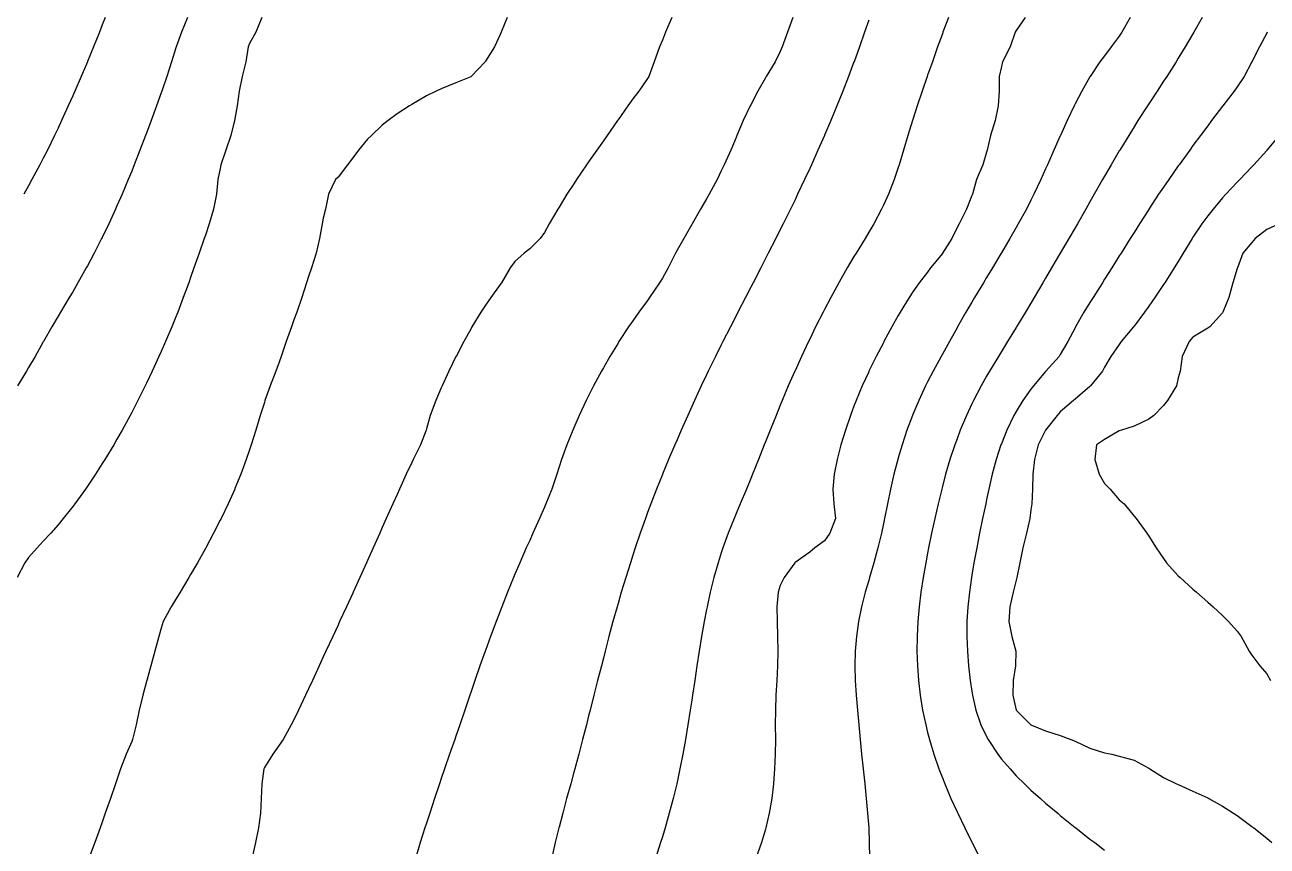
# Model space of a CAD drawing. Extents: x 771911 to 772814, y 1416488 to 1417835.
# Drawn here: x 772419.2 to 772503.5, y 1417045 to 1417100.7 of the extents above; entities that cross this region are included whole.
import ezdxf

# ---------------------------------------------------------------- set-up
doc = ezdxf.new("R2010")
doc.units = 0
doc.header["$MEASUREMENT"] = 0
for name, color, linetype in [('743.5', 1, 'CONTINUOUS'), ('744', 1, 'CONTINUOUS'), ('744.5', 1, 'CONTINUOUS'), ('745', 1, 'CONTINUOUS'), ('745.5', 1, 'CONTINUOUS'), ('746', 1, 'CONTINUOUS'), ('746.5', 1, 'CONTINUOUS'), ('747', 1, 'CONTINUOUS'), ('747.5', 1, 'CONTINUOUS'), ('748', 1, 'CONTINUOUS'), ('748.5', 1, 'CONTINUOUS'), ('749', 1, 'CONTINUOUS'), ('749.5', 1, 'CONTINUOUS'), ('750', 1, 'CONTINUOUS')]:
    doc.layers.add(name, color=color, linetype=linetype)

msp = doc.modelspace()

# ---------------------------------------------------------------- linework, layer by layer
at = {"layer": '743.5', "color": 0, "linetype": 'Continuous'}
msp.add_polyline3d([(772504.292, 1417087.206, 743.5), (772503.434, 1417086.821, 743.5), (772502.653, 1417086.206, 743.5), (772502.434, 1417085.939, 743.5), (772501.82, 1417085.206, 743.5), (772501.446, 1417084.206, 743.5), (772501.434, 1417084.171, 743.5), (772501.127, 1417083.206, 743.5), (772500.864, 1417082.206, 743.5), (772500.465, 1417081.206, 743.5), (772500.434, 1417081.158, 743.5), (772499.579, 1417080.206, 743.5), (772499.434, 1417080.121, 743.5), (772498.434, 1417079.508, 743.5), (772498.18, 1417079.206, 743.5), (772497.711, 1417078.206, 743.5), (772497.558, 1417077.206, 743.5), (772497.434, 1417076.743, 743.5), (772497.306, 1417076.206, 743.5), (772496.712, 1417075.206, 743.5), (772496.434, 1417074.875, 743.5), (772495.773, 1417074.206, 743.5), (772495.434, 1417073.954, 743.5), (772494.434, 1417073.47, 743.5), (772493.579, 1417073.206, 743.5), (772493.434, 1417073.164, 743.5), (772492.434, 1417072.569, 743.5), (772491.896, 1417072.206, 743.5), (772491.777, 1417071.206, 743.5), (772492.06, 1417070.206, 743.5), (772492.434, 1417069.58, 743.5), (772492.815, 1417069.206, 743.5), (772493.434, 1417068.474, 743.5), (772493.759, 1417068.206, 743.5), (772494.434, 1417067.374, 743.5), (772494.589, 1417067.206, 743.5), (772495.303, 1417066.206, 743.5), (772495.434, 1417065.995, 743.5), (772495.943, 1417065.206, 743.5), (772496.434, 1417064.479, 743.5), (772496.632, 1417064.206, 743.5), (772497.434, 1417063.322, 743.5), (772497.567, 1417063.206, 743.5), (772498.434, 1417062.414, 743.5), (772498.672, 1417062.206, 743.5), (772499.434, 1417061.537, 743.5), (772499.798, 1417061.206, 743.5), (772500.434, 1417060.62, 743.5), (772500.849, 1417060.206, 743.5), (772501.434, 1417059.557, 743.5), (772501.708, 1417059.206, 743.5), (772502.247, 1417058.206, 743.5), (772502.434, 1417057.937, 743.5), (772502.972, 1417057.206, 743.5), (772503.434, 1417056.674, 743.5), (772503.69, 1417056.206, 743.5)], dxfattribs=at)
at = {"layer": '744', "color": 0, "linetype": 'Continuous'}
msp.add_polyline3d([(772504.278, 1417093.206, 744), (772503.455, 1417092.206, 744), (772503.434, 1417092.183, 744), (772502.559, 1417091.206, 744), (772502.434, 1417091.08, 744), (772501.611, 1417090.206, 744), (772501.434, 1417090.034, 744), (772500.669, 1417089.206, 744), (772500.434, 1417088.958, 744), (772499.799, 1417088.206, 744), (772499.434, 1417087.75, 744), (772499.03, 1417087.206, 744), (772498.434, 1417086.305, 744), (772498.369, 1417086.206, 744), (772497.76, 1417085.206, 744), (772497.434, 1417084.654, 744), (772497.157, 1417084.206, 744), (772496.521, 1417083.206, 744), (772496.434, 1417083.077, 744), (772495.847, 1417082.206, 744), (772495.434, 1417081.621, 744), (772495.143, 1417081.206, 744), (772494.434, 1417080.254, 744), (772494.398, 1417080.206, 744), (772493.571, 1417079.206, 744), (772493.434, 1417079.022, 744), (772492.868, 1417078.206, 744), (772492.434, 1417077.471, 744), (772492.293, 1417077.206, 744), (772491.488, 1417076.206, 744), (772491.434, 1417076.161, 744), (772490.434, 1417075.295, 744), (772490.338, 1417075.206, 744), (772489.434, 1417074.437, 744), (772489.223, 1417074.206, 744), (772488.437, 1417073.206, 744), (772488.434, 1417073.201, 744), (772487.935, 1417072.206, 744), (772487.676, 1417071.206, 744), (772487.563, 1417070.206, 744), (772487.537, 1417069.206, 744), (772487.491, 1417068.206, 744), (772487.434, 1417067.79, 744), (772487.355, 1417067.206, 744), (772487.129, 1417066.206, 744), (772486.882, 1417065.206, 744), (772486.691, 1417064.206, 744), (772486.481, 1417063.206, 744), (772486.434, 1417063.019, 744), (772486.243, 1417062.206, 744), (772486.014, 1417061.206, 744), (772485.934, 1417060.206, 744), (772486.134, 1417059.206, 744), (772486.419, 1417058.206, 744), (772486.384, 1417057.206, 744), (772486.243, 1417056.206, 744), (772486.214, 1417055.206, 744), (772486.433, 1417054.206, 744), (772486.434, 1417054.205, 744), (772487.424, 1417053.206, 744), (772487.434, 1417053.199, 744), (772488.434, 1417052.784, 744), (772489.434, 1417052.478, 744), (772490.137, 1417052.206, 744), (772490.434, 1417052.087, 744), (772491.434, 1417051.611, 744), (772492.434, 1417051.295, 744), (772492.921, 1417051.206, 744), (772493.434, 1417051.081, 744), (772494.434, 1417050.811, 744), (772495.434, 1417050.256, 744), (772495.503, 1417050.206, 744), (772496.434, 1417049.637, 744), (772497.317, 1417049.206, 744), (772497.434, 1417049.146, 744), (772498.434, 1417048.701, 744), (772499.434, 1417048.243, 744), (772499.507, 1417048.206, 744), (772500.434, 1417047.691, 744), (772501.191, 1417047.206, 744), (772501.434, 1417047.041, 744), (772502.434, 1417046.305, 744), (772502.561, 1417046.206, 744), (772503.434, 1417045.503, 744), (772503.791, 1417045.206, 744)], dxfattribs=at)
at = {"layer": '744.5', "color": 0, "linetype": 'Continuous'}
msp.add_polyline3d([(772503.467, 1417100.206, 744.5), (772503.434, 1417100.141, 744.5), (772502.949, 1417099.206, 744.5), (772502.435, 1417098.206, 744.5), (772502.434, 1417098.203, 744.5), (772501.905, 1417097.206, 744.5), (772501.434, 1417096.49, 744.5), (772501.223, 1417096.206, 744.5), (772500.456, 1417095.206, 744.5), (772500.434, 1417095.177, 744.5), (772499.701, 1417094.206, 744.5), (772499.434, 1417093.855, 744.5), (772498.954, 1417093.206, 744.5), (772498.434, 1417092.51, 744.5), (772498.214, 1417092.206, 744.5), (772497.488, 1417091.206, 744.5), (772497.434, 1417091.131, 744.5), (772496.786, 1417090.206, 744.5), (772496.434, 1417089.697, 744.5), (772496.105, 1417089.206, 744.5), (772495.448, 1417088.206, 744.5), (772495.434, 1417088.184, 744.5), (772494.809, 1417087.206, 744.5), (772494.434, 1417086.614, 744.5), (772494.179, 1417086.206, 744.5), (772493.551, 1417085.206, 744.5), (772493.434, 1417085.022, 744.5), (772492.921, 1417084.206, 744.5), (772492.434, 1417083.441, 744.5), (772492.287, 1417083.206, 744.5), (772491.655, 1417082.206, 744.5), (772491.434, 1417081.859, 744.5), (772491.035, 1417081.206, 744.5), (772490.462, 1417080.206, 744.5), (772490.434, 1417080.153, 744.5), (772489.937, 1417079.206, 744.5), (772489.434, 1417078.324, 744.5), (772489.351, 1417078.206, 744.5), (772488.455, 1417077.206, 744.5), (772488.434, 1417077.185, 744.5), (772487.603, 1417076.206, 744.5), (772487.434, 1417075.992, 744.5), (772486.884, 1417075.206, 744.5), (772486.434, 1417074.464, 744.5), (772486.287, 1417074.206, 744.5), (772485.795, 1417073.206, 744.5), (772485.434, 1417072.272, 744.5), (772485.408, 1417072.206, 744.5), (772485.082, 1417071.206, 744.5), (772484.817, 1417070.206, 744.5), (772484.587, 1417069.206, 744.5), (772484.434, 1417068.485, 744.5), (772484.372, 1417068.206, 744.5), (772484.162, 1417067.206, 744.5), (772483.957, 1417066.206, 744.5), (772483.76, 1417065.206, 744.5), (772483.576, 1417064.206, 744.5), (772483.434, 1417063.357, 744.5), (772483.408, 1417063.206, 744.5), (772483.262, 1417062.206, 744.5), (772483.154, 1417061.206, 744.5), (772483.095, 1417060.206, 744.5), (772483.09, 1417059.206, 744.5), (772483.131, 1417058.206, 744.5), (772483.206, 1417057.206, 744.5), (772483.316, 1417056.206, 744.5), (772483.434, 1417055.483, 744.5), (772483.475, 1417055.206, 744.5), (772483.701, 1417054.206, 744.5), (772484.047, 1417053.206, 744.5), (772484.434, 1417052.411, 744.5), (772484.543, 1417052.206, 744.5), (772485.196, 1417051.206, 744.5), (772485.434, 1417050.879, 744.5), (772486.022, 1417050.206, 744.5), (772486.434, 1417049.737, 744.5), (772486.995, 1417049.206, 744.5), (772487.434, 1417048.766, 744.5), (772488.085, 1417048.206, 744.5), (772488.434, 1417047.883, 744.5), (772489.257, 1417047.206, 744.5), (772489.434, 1417047.05, 744.5), (772490.434, 1417046.246, 744.5), (772490.487, 1417046.206, 744.5), (772491.434, 1417045.454, 744.5), (772491.769, 1417045.206, 744.5), (772492.434, 1417044.689, 744.5)], dxfattribs=at)
at = {"layer": '745', "color": 0, "linetype": 'Continuous'}
msp.add_polyline3d([(772499.064, 1417101.206, 745), (772498.496, 1417100.206, 745), (772498.434, 1417100.099, 745), (772497.908, 1417099.206, 745), (772497.434, 1417098.437, 745), (772497.291, 1417098.206, 745), (772496.652, 1417097.206, 745), (772496.434, 1417096.875, 745), (772495.999, 1417096.206, 745), (772495.434, 1417095.344, 745), (772495.345, 1417095.206, 745), (772494.703, 1417094.206, 745), (772494.434, 1417093.782, 745), (772494.079, 1417093.206, 745), (772493.471, 1417092.206, 745), (772493.434, 1417092.145, 745), (772492.882, 1417091.206, 745), (772492.434, 1417090.439, 745), (772492.302, 1417090.206, 745), (772491.732, 1417089.206, 745), (772491.434, 1417088.689, 745), (772491.163, 1417088.206, 745), (772490.59, 1417087.206, 745), (772490.434, 1417086.938, 745), (772490.014, 1417086.206, 745), (772489.434, 1417085.212, 745), (772489.43, 1417085.206, 745), (772488.844, 1417084.206, 745), (772488.434, 1417083.512, 745), (772488.254, 1417083.206, 745), (772487.663, 1417082.206, 745), (772487.434, 1417081.82, 745), (772487.068, 1417081.206, 745), (772486.462, 1417080.206, 745), (772486.434, 1417080.161, 745), (772485.85, 1417079.206, 745), (772485.434, 1417078.537, 745), (772485.238, 1417078.206, 745), (772484.639, 1417077.206, 745), (772484.434, 1417076.853, 745), (772484.065, 1417076.206, 745), (772483.54, 1417075.206, 745), (772483.434, 1417074.981, 745), (772483.066, 1417074.206, 745), (772482.648, 1417073.206, 745), (772482.434, 1417072.621, 745), (772482.279, 1417072.206, 745), (772481.947, 1417071.206, 745), (772481.654, 1417070.206, 745), (772481.434, 1417069.371, 745), (772481.389, 1417069.206, 745), (772481.144, 1417068.206, 745), (772480.916, 1417067.206, 745), (772480.703, 1417066.206, 745), (772480.502, 1417065.206, 745), (772480.434, 1417064.843, 745), (772480.311, 1417064.206, 745), (772480.135, 1417063.206, 745), (772479.981, 1417062.206, 745), (772479.856, 1417061.206, 745), (772479.767, 1417060.206, 745), (772479.716, 1417059.206, 745), (772479.705, 1417058.206, 745), (772479.737, 1417057.206, 745), (772479.812, 1417056.206, 745), (772479.93, 1417055.206, 745), (772480.093, 1417054.206, 745), (772480.304, 1417053.206, 745), (772480.434, 1417052.692, 745), (772480.557, 1417052.206, 745), (772480.856, 1417051.206, 745), (772481.203, 1417050.206, 745), (772481.434, 1417049.599, 745), (772481.592, 1417049.206, 745), (772482.017, 1417048.206, 745), (772482.434, 1417047.288, 745), (772482.473, 1417047.206, 745), (772482.955, 1417046.206, 745), (772483.434, 1417045.236, 745), (772483.449, 1417045.206, 745), (772483.954, 1417044.206, 745)], dxfattribs=at)
at = {"layer": '745.5', "color": 0, "linetype": 'Continuous'}
msp.add_polyline3d([(772494.182, 1417101.206, 745.5), (772493.603, 1417100.206, 745.5), (772493.434, 1417099.941, 745.5), (772492.884, 1417099.206, 745.5), (772492.434, 1417098.608, 745.5), (772492.118, 1417098.206, 745.5), (772491.456, 1417097.206, 745.5), (772491.434, 1417097.169, 745.5), (772490.884, 1417096.206, 745.5), (772490.434, 1417095.344, 745.5), (772490.365, 1417095.206, 745.5), (772489.893, 1417094.206, 745.5), (772489.443, 1417093.206, 745.5), (772489.434, 1417093.185, 745.5), (772489.003, 1417092.206, 745.5), (772488.555, 1417091.206, 745.5), (772488.434, 1417090.944, 745.5), (772488.111, 1417090.206, 745.5), (772487.642, 1417089.206, 745.5), (772487.434, 1417088.803, 745.5), (772487.129, 1417088.206, 745.5), (772486.576, 1417087.206, 745.5), (772486.434, 1417086.956, 745.5), (772486.003, 1417086.206, 745.5), (772485.434, 1417085.232, 745.5), (772485.418, 1417085.206, 745.5), (772484.825, 1417084.206, 745.5), (772484.434, 1417083.552, 745.5), (772484.224, 1417083.206, 745.5), (772483.62, 1417082.206, 745.5), (772483.434, 1417081.888, 745.5), (772483.027, 1417081.206, 745.5), (772482.467, 1417080.206, 745.5), (772482.434, 1417080.144, 745.5), (772481.917, 1417079.206, 745.5), (772481.434, 1417078.357, 745.5), (772481.349, 1417078.206, 745.5), (772480.797, 1417077.206, 745.5), (772480.434, 1417076.488, 745.5), (772480.292, 1417076.206, 745.5), (772479.828, 1417075.206, 745.5), (772479.434, 1417074.255, 745.5), (772479.413, 1417074.206, 745.5), (772479.032, 1417073.206, 745.5), (772478.696, 1417072.206, 745.5), (772478.434, 1417071.319, 745.5), (772478.4, 1417071.206, 745.5), (772478.136, 1417070.206, 745.5), (772477.909, 1417069.206, 745.5), (772477.706, 1417068.206, 745.5), (772477.508, 1417067.206, 745.5), (772477.434, 1417066.863, 745.5), (772477.294, 1417066.206, 745.5), (772477.05, 1417065.206, 745.5), (772476.778, 1417064.206, 745.5), (772476.492, 1417063.206, 745.5), (772476.434, 1417062.989, 745.5), (772476.199, 1417062.206, 745.5), (772475.94, 1417061.206, 745.5), (772475.74, 1417060.206, 745.5), (772475.601, 1417059.206, 745.5), (772475.52, 1417058.206, 745.5), (772475.491, 1417057.206, 745.5), (772475.51, 1417056.206, 745.5), (772475.573, 1417055.206, 745.5), (772475.665, 1417054.206, 745.5), (772475.763, 1417053.206, 745.5), (772475.856, 1417052.206, 745.5), (772475.953, 1417051.206, 745.5), (772476.058, 1417050.206, 745.5), (772476.166, 1417049.206, 745.5), (772476.269, 1417048.206, 745.5), (772476.361, 1417047.206, 745.5), (772476.433, 1417046.206, 745.5), (772476.434, 1417046.186, 745.5), (772476.476, 1417045.206, 745.5), (772476.484, 1417044.206, 745.5)], dxfattribs=at)
at = {"layer": '746', "color": 0, "linetype": 'Continuous'}
msp.add_polyline3d([(772487.048, 1417101.206, 746), (772486.434, 1417100.318, 746), (772486.379, 1417100.206, 746), (772486.04, 1417099.206, 746), (772485.516, 1417098.206, 746), (772485.434, 1417097.88, 746), (772485.293, 1417097.206, 746), (772485.275, 1417096.206, 746), (772485.212, 1417095.206, 746), (772485.009, 1417094.206, 746), (772484.69, 1417093.206, 746), (772484.471, 1417092.206, 746), (772484.434, 1417092.056, 746), (772484.182, 1417091.206, 746), (772483.736, 1417090.206, 746), (772483.466, 1417089.206, 746), (772483.434, 1417089.135, 746), (772483.059, 1417088.206, 746), (772482.567, 1417087.206, 746), (772482.434, 1417086.954, 746), (772482.072, 1417086.206, 746), (772481.449, 1417085.206, 746), (772481.434, 1417085.184, 746), (772480.637, 1417084.206, 746), (772480.434, 1417083.93, 746), (772479.863, 1417083.206, 746), (772479.434, 1417082.578, 746), (772479.176, 1417082.206, 746), (772478.558, 1417081.206, 746), (772478.434, 1417080.985, 746), (772477.992, 1417080.206, 746), (772477.47, 1417079.206, 746), (772477.434, 1417079.136, 746), (772476.945, 1417078.206, 746), (772476.454, 1417077.206, 746), (772476.434, 1417077.162, 746), (772475.996, 1417076.206, 746), (772475.58, 1417075.206, 746), (772475.434, 1417074.818, 746), (772475.197, 1417074.206, 746), (772474.851, 1417073.206, 746), (772474.55, 1417072.206, 746), (772474.434, 1417071.741, 746), (772474.292, 1417071.206, 746), (772474.093, 1417070.206, 746), (772473.992, 1417069.206, 746), (772474.063, 1417068.206, 746), (772474.19, 1417067.206, 746), (772473.793, 1417066.206, 746), (772473.434, 1417065.696, 746), (772472.774, 1417065.206, 746), (772472.434, 1417064.913, 746), (772471.434, 1417064.227, 746), (772471.422, 1417064.206, 746), (772470.707, 1417063.206, 746), (772470.434, 1417062.658, 746), (772470.291, 1417062.206, 746), (772470.202, 1417061.206, 746), (772470.223, 1417060.206, 746), (772470.257, 1417059.206, 746), (772470.262, 1417058.206, 746), (772470.238, 1417057.206, 746), (772470.194, 1417056.206, 746), (772470.141, 1417055.206, 746), (772470.101, 1417054.206, 746), (772470.094, 1417053.206, 746), (772470.104, 1417052.206, 746), (772470.095, 1417051.206, 746), (772470.054, 1417050.206, 746), (772469.976, 1417049.206, 746), (772469.856, 1417048.206, 746), (772469.686, 1417047.206, 746), (772469.459, 1417046.206, 746), (772469.434, 1417046.119, 746), (772469.168, 1417045.206, 746), (772468.803, 1417044.206, 746)], dxfattribs=at)
at = {"layer": '746.5', "color": 0, "linetype": 'Continuous'}
msp.add_polyline3d([(772481.852, 1417101.206, 746.5), (772481.473, 1417100.206, 746.5), (772481.434, 1417100.097, 746.5), (772481.11, 1417099.206, 746.5), (772480.757, 1417098.206, 746.5), (772480.434, 1417097.284, 746.5), (772480.407, 1417097.206, 746.5), (772480.062, 1417096.206, 746.5), (772479.728, 1417095.206, 746.5), (772479.434, 1417094.289, 746.5), (772479.407, 1417094.206, 746.5), (772479.092, 1417093.206, 746.5), (772478.791, 1417092.206, 746.5), (772478.49, 1417091.206, 746.5), (772478.434, 1417091.03, 746.5), (772478.155, 1417090.206, 746.5), (772477.77, 1417089.206, 746.5), (772477.434, 1417088.468, 746.5), (772477.313, 1417088.206, 746.5), (772476.782, 1417087.206, 746.5), (772476.434, 1417086.641, 746.5), (772476.183, 1417086.206, 746.5), (772475.575, 1417085.206, 746.5), (772475.434, 1417084.976, 746.5), (772474.984, 1417084.206, 746.5), (772474.434, 1417083.239, 746.5), (772474.416, 1417083.206, 746.5), (772473.868, 1417082.206, 746.5), (772473.434, 1417081.38, 746.5), (772473.343, 1417081.206, 746.5), (772472.834, 1417080.206, 746.5), (772472.434, 1417079.384, 746.5), (772472.347, 1417079.206, 746.5), (772471.873, 1417078.206, 746.5), (772471.434, 1417077.236, 746.5), (772471.42, 1417077.206, 746.5), (772470.978, 1417076.206, 746.5), (772470.557, 1417075.206, 746.5), (772470.434, 1417074.9, 746.5), (772470.146, 1417074.206, 746.5), (772469.746, 1417073.206, 746.5), (772469.434, 1417072.407, 746.5), (772469.353, 1417072.206, 746.5), (772468.955, 1417071.206, 746.5), (772468.553, 1417070.206, 746.5), (772468.434, 1417069.92, 746.5), (772468.137, 1417069.206, 746.5), (772467.715, 1417068.206, 746.5), (772467.434, 1417067.535, 746.5), (772467.298, 1417067.206, 746.5), (772466.903, 1417066.206, 746.5), (772466.544, 1417065.206, 746.5), (772466.434, 1417064.864, 746.5), (772466.219, 1417064.206, 746.5), (772465.931, 1417063.206, 746.5), (772465.682, 1417062.206, 746.5), (772465.467, 1417061.206, 746.5), (772465.434, 1417061.031, 746.5), (772465.27, 1417060.206, 746.5), (772465.093, 1417059.206, 746.5), (772464.929, 1417058.206, 746.5), (772464.776, 1417057.206, 746.5), (772464.628, 1417056.206, 746.5), (772464.481, 1417055.206, 746.5), (772464.434, 1417054.886, 746.5), (772464.329, 1417054.206, 746.5), (772464.171, 1417053.206, 746.5), (772464.005, 1417052.206, 746.5), (772463.824, 1417051.206, 746.5), (772463.627, 1417050.206, 746.5), (772463.434, 1417049.315, 746.5), (772463.41, 1417049.206, 746.5), (772463.168, 1417048.206, 746.5), (772462.903, 1417047.206, 746.5), (772462.618, 1417046.206, 746.5), (772462.434, 1417045.605, 746.5), (772462.312, 1417045.206, 746.5), (772461.992, 1417044.206, 746.5)], dxfattribs=at)
at = {"layer": '747', "color": 0, "linetype": 'Continuous'}
msp.add_polyline3d([(772476.434, 1417101.023, 747), (772476.152, 1417100.206, 747), (772475.799, 1417099.206, 747), (772475.437, 1417098.206, 747), (772475.434, 1417098.198, 747), (772475.064, 1417097.206, 747), (772474.677, 1417096.206, 747), (772474.434, 1417095.598, 747), (772474.273, 1417095.206, 747), (772473.856, 1417094.206, 747), (772473.434, 1417093.215, 747), (772473.43, 1417093.206, 747), (772472.992, 1417092.206, 747), (772472.543, 1417091.206, 747), (772472.434, 1417090.966, 747), (772472.083, 1417090.206, 747), (772471.61, 1417089.206, 747), (772471.434, 1417088.841, 747), (772471.126, 1417088.206, 747), (772470.631, 1417087.206, 747), (772470.434, 1417086.814, 747), (772470.128, 1417086.206, 747), (772469.619, 1417085.206, 747), (772469.434, 1417084.844, 747), (772469.105, 1417084.206, 747), (772468.59, 1417083.206, 747), (772468.434, 1417082.902, 747), (772468.072, 1417082.206, 747), (772467.559, 1417081.206, 747), (772467.434, 1417080.958, 747), (772467.047, 1417080.206, 747), (772466.542, 1417079.206, 747), (772466.434, 1417078.985, 747), (772466.042, 1417078.206, 747), (772465.554, 1417077.206, 747), (772465.434, 1417076.95, 747), (772465.075, 1417076.206, 747), (772464.611, 1417075.206, 747), (772464.434, 1417074.81, 747), (772464.159, 1417074.206, 747), (772463.718, 1417073.206, 747), (772463.434, 1417072.552, 747), (772463.28, 1417072.206, 747), (772462.848, 1417071.206, 747), (772462.437, 1417070.206, 747), (772462.434, 1417070.199, 747), (772462.034, 1417069.206, 747), (772461.651, 1417068.206, 747), (772461.434, 1417067.611, 747), (772461.283, 1417067.206, 747), (772460.927, 1417066.206, 747), (772460.59, 1417065.206, 747), (772460.434, 1417064.72, 747), (772460.264, 1417064.206, 747), (772459.95, 1417063.206, 747), (772459.651, 1417062.206, 747), (772459.434, 1417061.44, 747), (772459.365, 1417061.206, 747), (772459.084, 1417060.206, 747), (772458.814, 1417059.206, 747), (772458.554, 1417058.206, 747), (772458.434, 1417057.729, 747), (772458.297, 1417057.206, 747), (772458.04, 1417056.206, 747), (772457.787, 1417055.206, 747), (772457.534, 1417054.206, 747), (772457.434, 1417053.804, 747), (772457.28, 1417053.206, 747), (772457.023, 1417052.206, 747), (772456.764, 1417051.206, 747), (772456.495, 1417050.206, 747), (772456.434, 1417049.98, 747), (772456.217, 1417049.206, 747), (772455.943, 1417048.206, 747), (772455.677, 1417047.206, 747), (772455.434, 1417046.258, 747), (772455.42, 1417046.206, 747), (772455.17, 1417045.206, 747), (772454.936, 1417044.206, 747)], dxfattribs=at)
at = {"layer": '747.5', "color": 0, "linetype": 'Continuous'}
msp.add_polyline3d([(772471.287, 1417101.206, 747.5), (772470.927, 1417100.206, 747.5), (772470.57, 1417099.206, 747.5), (772470.434, 1417098.898, 747.5), (772470.081, 1417098.206, 747.5), (772469.482, 1417097.206, 747.5), (772469.434, 1417097.121, 747.5), (772468.911, 1417096.206, 747.5), (772468.434, 1417095.275, 747.5), (772468.398, 1417095.206, 747.5), (772467.928, 1417094.206, 747.5), (772467.495, 1417093.206, 747.5), (772467.434, 1417093.064, 747.5), (772467.076, 1417092.206, 747.5), (772466.635, 1417091.206, 747.5), (772466.434, 1417090.788, 747.5), (772466.153, 1417090.206, 747.5), (772465.608, 1417089.206, 747.5), (772465.434, 1417088.89, 747.5), (772465.018, 1417088.206, 747.5), (772464.459, 1417087.206, 747.5), (772464.434, 1417087.161, 747.5), (772463.882, 1417086.206, 747.5), (772463.434, 1417085.406, 747.5), (772463.33, 1417085.206, 747.5), (772462.821, 1417084.206, 747.5), (772462.434, 1417083.522, 747.5), (772462.252, 1417083.206, 747.5), (772461.566, 1417082.206, 747.5), (772461.434, 1417082.01, 747.5), (772460.832, 1417081.206, 747.5), (772460.434, 1417080.618, 747.5), (772460.139, 1417080.206, 747.5), (772459.492, 1417079.206, 747.5), (772459.434, 1417079.109, 747.5), (772458.877, 1417078.206, 747.5), (772458.434, 1417077.424, 747.5), (772458.307, 1417077.206, 747.5), (772457.767, 1417076.206, 747.5), (772457.434, 1417075.538, 747.5), (772457.266, 1417075.206, 747.5), (772456.796, 1417074.206, 747.5), (772456.434, 1417073.362, 747.5), (772456.366, 1417073.206, 747.5), (772455.965, 1417072.206, 747.5), (772455.603, 1417071.206, 747.5), (772455.434, 1417070.704, 747.5), (772455.27, 1417070.206, 747.5), (772454.934, 1417069.206, 747.5), (772454.535, 1417068.206, 747.5), (772454.434, 1417067.968, 747.5), (772454.094, 1417067.206, 747.5), (772453.647, 1417066.206, 747.5), (772453.434, 1417065.718, 747.5), (772453.198, 1417065.206, 747.5), (772452.759, 1417064.206, 747.5), (772452.434, 1417063.425, 747.5), (772452.339, 1417063.206, 747.5), (772451.93, 1417062.206, 747.5), (772451.54, 1417061.206, 747.5), (772451.434, 1417060.923, 747.5), (772451.156, 1417060.206, 747.5), (772450.781, 1417059.206, 747.5), (772450.434, 1417058.247, 747.5), (772450.418, 1417058.206, 747.5), (772450.057, 1417057.206, 747.5), (772449.708, 1417056.206, 747.5), (772449.434, 1417055.391, 747.5), (772449.37, 1417055.206, 747.5), (772449.039, 1417054.206, 747.5), (772448.705, 1417053.206, 747.5), (772448.434, 1417052.428, 747.5), (772448.353, 1417052.206, 747.5), (772447.993, 1417051.206, 747.5), (772447.646, 1417050.206, 747.5), (772447.434, 1417049.567, 747.5), (772447.311, 1417049.206, 747.5), (772446.984, 1417048.206, 747.5), (772446.659, 1417047.206, 747.5), (772446.434, 1417046.522, 747.5), (772446.325, 1417046.206, 747.5), (772446.01, 1417045.206, 747.5), (772445.72, 1417044.206, 747.5)], dxfattribs=at)
at = {"layer": '748', "color": 0, "linetype": 'Continuous'}
msp.add_polyline3d([(772463.082, 1417101.206, 748), (772462.649, 1417100.206, 748), (772462.434, 1417099.662, 748), (772462.246, 1417099.206, 748), (772461.887, 1417098.206, 748), (772461.515, 1417097.206, 748), (772461.434, 1417097.076, 748), (772460.836, 1417096.206, 748), (772460.434, 1417095.679, 748), (772460.102, 1417095.206, 748), (772459.434, 1417094.259, 748), (772459.397, 1417094.206, 748), (772458.696, 1417093.206, 748), (772458.434, 1417092.834, 748), (772457.992, 1417092.206, 748), (772457.434, 1417091.402, 748), (772457.297, 1417091.206, 748), (772456.618, 1417090.206, 748), (772456.434, 1417089.92, 748), (772455.96, 1417089.206, 748), (772455.434, 1417088.34, 748), (772455.346, 1417088.206, 748), (772454.762, 1417087.206, 748), (772454.434, 1417086.607, 748), (772454.149, 1417086.206, 748), (772453.434, 1417085.511, 748), (772453.065, 1417085.206, 748), (772452.434, 1417084.636, 748), (772452.113, 1417084.206, 748), (772451.527, 1417083.206, 748), (772451.434, 1417083.081, 748), (772450.802, 1417082.206, 748), (772450.434, 1417081.683, 748), (772450.125, 1417081.206, 748), (772449.517, 1417080.206, 748), (772449.434, 1417080.06, 748), (772448.958, 1417079.206, 748), (772448.44, 1417078.206, 748), (772448.434, 1417078.194, 748), (772447.948, 1417077.206, 748), (772447.492, 1417076.206, 748), (772447.434, 1417076.066, 748), (772447.058, 1417075.206, 748), (772446.689, 1417074.206, 748), (772446.434, 1417073.3, 748), (772446.407, 1417073.206, 748), (772446.025, 1417072.206, 748), (772445.53, 1417071.206, 748), (772445.434, 1417071.006, 748), (772445.056, 1417070.206, 748), (772444.601, 1417069.206, 748), (772444.434, 1417068.836, 748), (772444.152, 1417068.206, 748), (772443.705, 1417067.206, 748), (772443.434, 1417066.599, 748), (772443.26, 1417066.206, 748), (772442.815, 1417065.206, 748), (772442.434, 1417064.355, 748), (772442.367, 1417064.206, 748), (772441.916, 1417063.206, 748), (772441.46, 1417062.206, 748), (772441.434, 1417062.147, 748), (772441.002, 1417061.206, 748), (772440.541, 1417060.206, 748), (772440.434, 1417059.972, 748), (772440.076, 1417059.206, 748), (772439.613, 1417058.206, 748), (772439.434, 1417057.815, 748), (772439.151, 1417057.206, 748), (772438.693, 1417056.206, 748), (772438.434, 1417055.642, 748), (772438.233, 1417055.206, 748), (772437.761, 1417054.206, 748), (772437.434, 1417053.55, 748), (772437.262, 1417053.206, 748), (772436.7, 1417052.206, 748), (772436.434, 1417051.819, 748), (772436.008, 1417051.206, 748), (772435.434, 1417050.309, 748), (772435.39, 1417050.206, 748), (772435.26, 1417049.206, 748), (772435.225, 1417048.206, 748), (772435.167, 1417047.206, 748), (772435.027, 1417046.206, 748), (772434.837, 1417045.206, 748), (772434.615, 1417044.206, 748)], dxfattribs=at)
at = {"layer": '748.5', "color": 0, "linetype": 'Continuous'}
msp.add_polyline3d([(772451.903, 1417101.206, 748.5), (772451.494, 1417100.206, 748.5), (772451.434, 1417100.05, 748.5), (772451.048, 1417099.206, 748.5), (772450.434, 1417098.233, 748.5), (772450.415, 1417098.206, 748.5), (772449.459, 1417097.206, 748.5), (772449.434, 1417097.188, 748.5), (772448.434, 1417096.778, 748.5), (772447.434, 1417096.365, 748.5), (772447.082, 1417096.206, 748.5), (772446.434, 1417095.878, 748.5), (772445.434, 1417095.311, 748.5), (772445.27, 1417095.206, 748.5), (772444.434, 1417094.667, 748.5), (772443.834, 1417094.206, 748.5), (772443.434, 1417093.908, 748.5), (772442.698, 1417093.206, 748.5), (772442.434, 1417092.956, 748.5), (772441.819, 1417092.206, 748.5), (772441.434, 1417091.671, 748.5), (772441.063, 1417091.206, 748.5), (772440.434, 1417090.363, 748.5), (772440.269, 1417090.206, 748.5), (772439.774, 1417089.206, 748.5), (772439.574, 1417088.206, 748.5), (772439.434, 1417087.595, 748.5), (772439.356, 1417087.206, 748.5), (772439.178, 1417086.206, 748.5), (772438.954, 1417085.206, 748.5), (772438.628, 1417084.206, 748.5), (772438.434, 1417083.627, 748.5), (772438.294, 1417083.206, 748.5), (772437.972, 1417082.206, 748.5), (772437.627, 1417081.206, 748.5), (772437.434, 1417080.683, 748.5), (772437.266, 1417080.206, 748.5), (772436.914, 1417079.206, 748.5), (772436.574, 1417078.206, 748.5), (772436.434, 1417077.809, 748.5), (772436.22, 1417077.206, 748.5), (772435.83, 1417076.206, 748.5), (772435.471, 1417075.206, 748.5), (772435.434, 1417075.08, 748.5), (772435.147, 1417074.206, 748.5), (772434.851, 1417073.206, 748.5), (772434.544, 1417072.206, 748.5), (772434.434, 1417071.871, 748.5), (772434.206, 1417071.206, 748.5), (772433.833, 1417070.206, 748.5), (772433.434, 1417069.239, 748.5), (772433.42, 1417069.206, 748.5), (772432.973, 1417068.206, 748.5), (772432.495, 1417067.206, 748.5), (772432.434, 1417067.084, 748.5), (772431.988, 1417066.206, 748.5), (772431.454, 1417065.206, 748.5), (772431.434, 1417065.17, 748.5), (772430.897, 1417064.206, 748.5), (772430.434, 1417063.4, 748.5), (772430.321, 1417063.206, 748.5), (772429.73, 1417062.206, 748.5), (772429.434, 1417061.72, 748.5), (772429.122, 1417061.206, 748.5), (772428.571, 1417060.206, 748.5), (772428.434, 1417059.771, 748.5), (772428.275, 1417059.206, 748.5), (772428.011, 1417058.206, 748.5), (772427.73, 1417057.206, 748.5), (772427.452, 1417056.206, 748.5), (772427.434, 1417056.139, 748.5), (772427.18, 1417055.206, 748.5), (772426.932, 1417054.206, 748.5), (772426.737, 1417053.206, 748.5), (772426.482, 1417052.206, 748.5), (772426.434, 1417052.079, 748.5), (772426.058, 1417051.206, 748.5), (772425.685, 1417050.206, 748.5), (772425.434, 1417049.479, 748.5), (772425.338, 1417049.206, 748.5), (772424.993, 1417048.206, 748.5), (772424.645, 1417047.206, 748.5), (772424.434, 1417046.606, 748.5), (772424.291, 1417046.206, 748.5), (772423.928, 1417045.206, 748.5), (772423.557, 1417044.206, 748.5)], dxfattribs=at)
at = {"layer": '749', "color": 0, "linetype": 'Continuous'}
msp.add_polyline3d([(772435.269, 1417101.206, 749), (772434.845, 1417100.206, 749), (772434.434, 1417099.435, 749), (772434.34, 1417099.206, 749), (772434.181, 1417098.206, 749), (772433.938, 1417097.206, 749), (772433.717, 1417096.206, 749), (772433.589, 1417095.206, 749), (772433.434, 1417094.336, 749), (772433.408, 1417094.206, 749), (772433.15, 1417093.206, 749), (772432.815, 1417092.206, 749), (772432.477, 1417091.206, 749), (772432.434, 1417090.964, 749), (772432.285, 1417090.206, 749), (772432.186, 1417089.206, 749), (772431.987, 1417088.206, 749), (772431.693, 1417087.206, 749), (772431.434, 1417086.425, 749), (772431.36, 1417086.206, 749), (772431.008, 1417085.206, 749), (772430.659, 1417084.206, 749), (772430.434, 1417083.565, 749), (772430.303, 1417083.206, 749), (772429.935, 1417082.206, 749), (772429.556, 1417081.206, 749), (772429.434, 1417080.896, 749), (772429.153, 1417080.206, 749), (772428.726, 1417079.206, 749), (772428.434, 1417078.541, 749), (772428.283, 1417078.206, 749), (772427.822, 1417077.206, 749), (772427.434, 1417076.388, 749), (772427.345, 1417076.206, 749), (772426.847, 1417075.206, 749), (772426.434, 1417074.406, 749), (772426.328, 1417074.206, 749), (772425.784, 1417073.206, 749), (772425.434, 1417072.589, 749), (772425.212, 1417072.206, 749), (772424.609, 1417071.206, 749), (772424.434, 1417070.927, 749), (772423.971, 1417070.206, 749), (772423.434, 1417069.408, 749), (772423.294, 1417069.206, 749), (772422.57, 1417068.206, 749), (772422.434, 1417068.028, 749), (772421.791, 1417067.206, 749), (772421.434, 1417066.784, 749), (772420.943, 1417066.206, 749), (772420.434, 1417065.672, 749), (772420.03, 1417065.206, 749), (772419.434, 1417064.551, 749), (772419.186, 1417064.206, 749), (772418.672, 1417063.206, 749)], dxfattribs=at)
at = {"layer": '749.5', "color": 0, "linetype": 'Continuous'}
msp.add_polyline3d([(772430.217, 1417101.206, 749.5), (772429.823, 1417100.206, 749.5), (772429.45, 1417099.206, 749.5), (772429.434, 1417099.147, 749.5), (772429.144, 1417098.206, 749.5), (772428.827, 1417097.206, 749.5), (772428.476, 1417096.206, 749.5), (772428.434, 1417096.087, 749.5), (772428.115, 1417095.206, 749.5), (772427.749, 1417094.206, 749.5), (772427.434, 1417093.354, 749.5), (772427.378, 1417093.206, 749.5), (772426.996, 1417092.206, 749.5), (772426.603, 1417091.206, 749.5), (772426.434, 1417090.783, 749.5), (772426.197, 1417090.206, 749.5), (772425.776, 1417089.206, 749.5), (772425.434, 1417088.421, 749.5), (772425.337, 1417088.206, 749.5), (772424.876, 1417087.206, 749.5), (772424.434, 1417086.285, 749.5), (772424.395, 1417086.206, 749.5), (772423.885, 1417085.206, 749.5), (772423.434, 1417084.357, 749.5), (772423.35, 1417084.206, 749.5), (772422.785, 1417083.206, 749.5), (772422.434, 1417082.598, 749.5), (772422.194, 1417082.206, 749.5), (772421.594, 1417081.206, 749.5), (772421.434, 1417080.929, 749.5), (772421.006, 1417080.206, 749.5), (772420.443, 1417079.206, 749.5), (772420.434, 1417079.19, 749.5), (772419.878, 1417078.206, 749.5), (772419.434, 1417077.449, 749.5), (772419.291, 1417077.206, 749.5), (772418.675, 1417076.206, 749.5)], dxfattribs=at)
at = {"layer": '750', "color": 0, "linetype": 'Continuous'}
msp.add_polyline3d([(772424.633, 1417101.206, 750), (772424.434, 1417100.696, 750), (772424.24, 1417100.206, 750), (772423.838, 1417099.206, 750), (772423.434, 1417098.217, 750), (772423.429, 1417098.206, 750), (772423.009, 1417097.206, 750), (772422.578, 1417096.206, 750), (772422.434, 1417095.878, 750), (772422.134, 1417095.206, 750), (772421.677, 1417094.206, 750), (772421.434, 1417093.689, 750), (772421.203, 1417093.206, 750), (772420.711, 1417092.206, 750), (772420.434, 1417091.659, 750), (772420.2, 1417091.206, 750), (772419.667, 1417090.206, 750), (772419.434, 1417089.783, 750), (772419.109, 1417089.206, 750)], dxfattribs=at)

doc.saveas('drawing.dxf')
